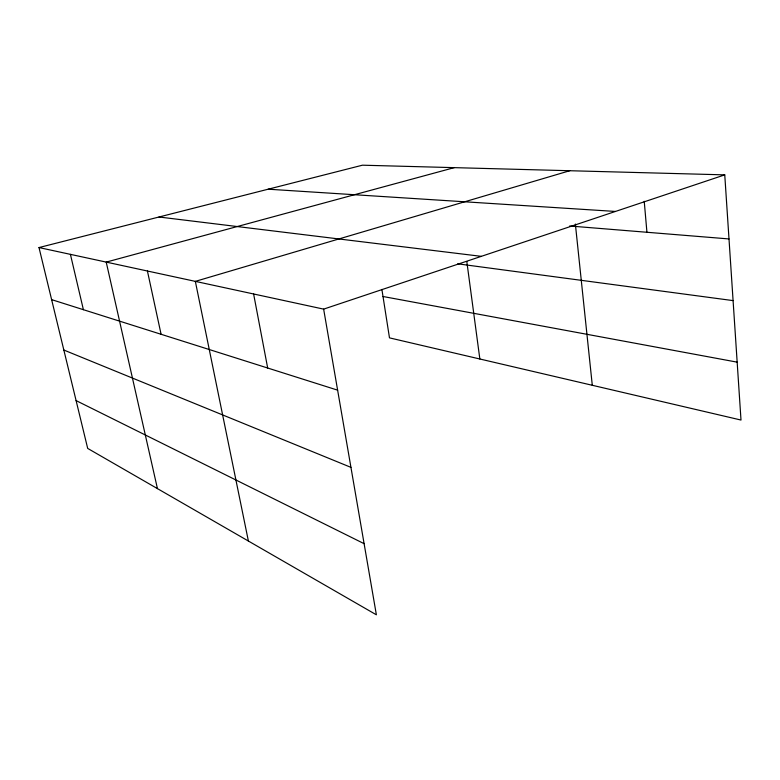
<?xml version="1.0" encoding="UTF-8"?>
<svg xmlns="http://www.w3.org/2000/svg" width="780" height="780" viewBox="0 0 780 780"><rect width="100%" height="100%" fill="white"/><g stroke="black" fill="none" stroke-linecap="round" stroke-linejoin="round"><path stroke-width="1.17" d="M323.642 309.124L376.379 614.806L87.691 448.412L39 247.562L323.642 309.124L724.756 174.866L741 420.049L389.483 337.867L381.898 289.429M569.77 170.732L195.341 281.375L248.391 541.027M454.252 167.651L106.216 262.099L157.443 488.611M39 247.562L362.437 165.194L724.756 174.866M268.193 189.199L615.469 211.448M569.663 225.986L728.998 238.943M159.013 216.996L481.328 256.347M457.694 263.815L733.083 300.612M383 296.498L737.168 362.154M51.626 299.637L337.623 390.156M63.843 350.035L350.941 467.366M76.099 400.598L364.114 543.679M70.415 254.348L83.401 309.699M147.42 271.011L161.089 334.279M253.617 293.982L267.677 368.014M466.81 261.505L479.846 358.995M575.367 224.045L592.293 385.281M644.231 201.269L646.932 232.274"/></g></svg>
